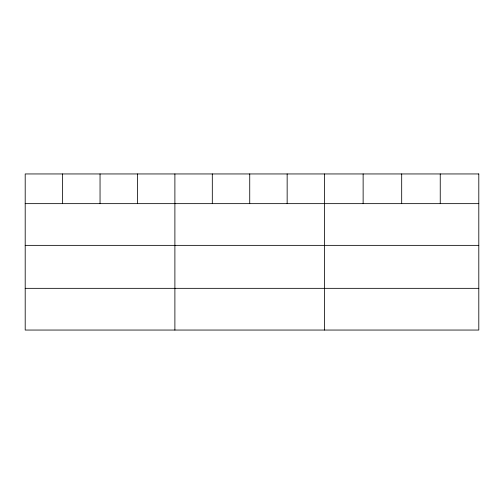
<?xml version="1.0" encoding="UTF-8"?>
<svg xmlns="http://www.w3.org/2000/svg" width="504" height="504" viewBox="0 0 504 504"><rect width="100%" height="100%" fill="white"/><g stroke="black" fill="none" stroke-linecap="round" stroke-linejoin="round"><path stroke-width="0.76" d="M25.2 203.648L478.8 203.648M25.2 245.36L478.8 245.36M25.2 288.338L478.8 288.338M440.244 173.949L440.244 203.648M401.688 173.949L401.688 203.648M363.132 173.949L363.132 203.648M324.576 173.949L324.576 330.051M287.154 173.949L287.154 203.648M249.732 173.949L249.732 203.648M212.31 173.949L212.31 203.648M174.888 173.949L174.888 330.051M137.466 173.949L137.466 203.648M100.044 173.949L100.044 203.648M62.622 173.949L62.622 203.648M478.8 173.949L25.2 173.949L25.2 330.051L478.8 330.051L478.8 173.949"/></g></svg>
